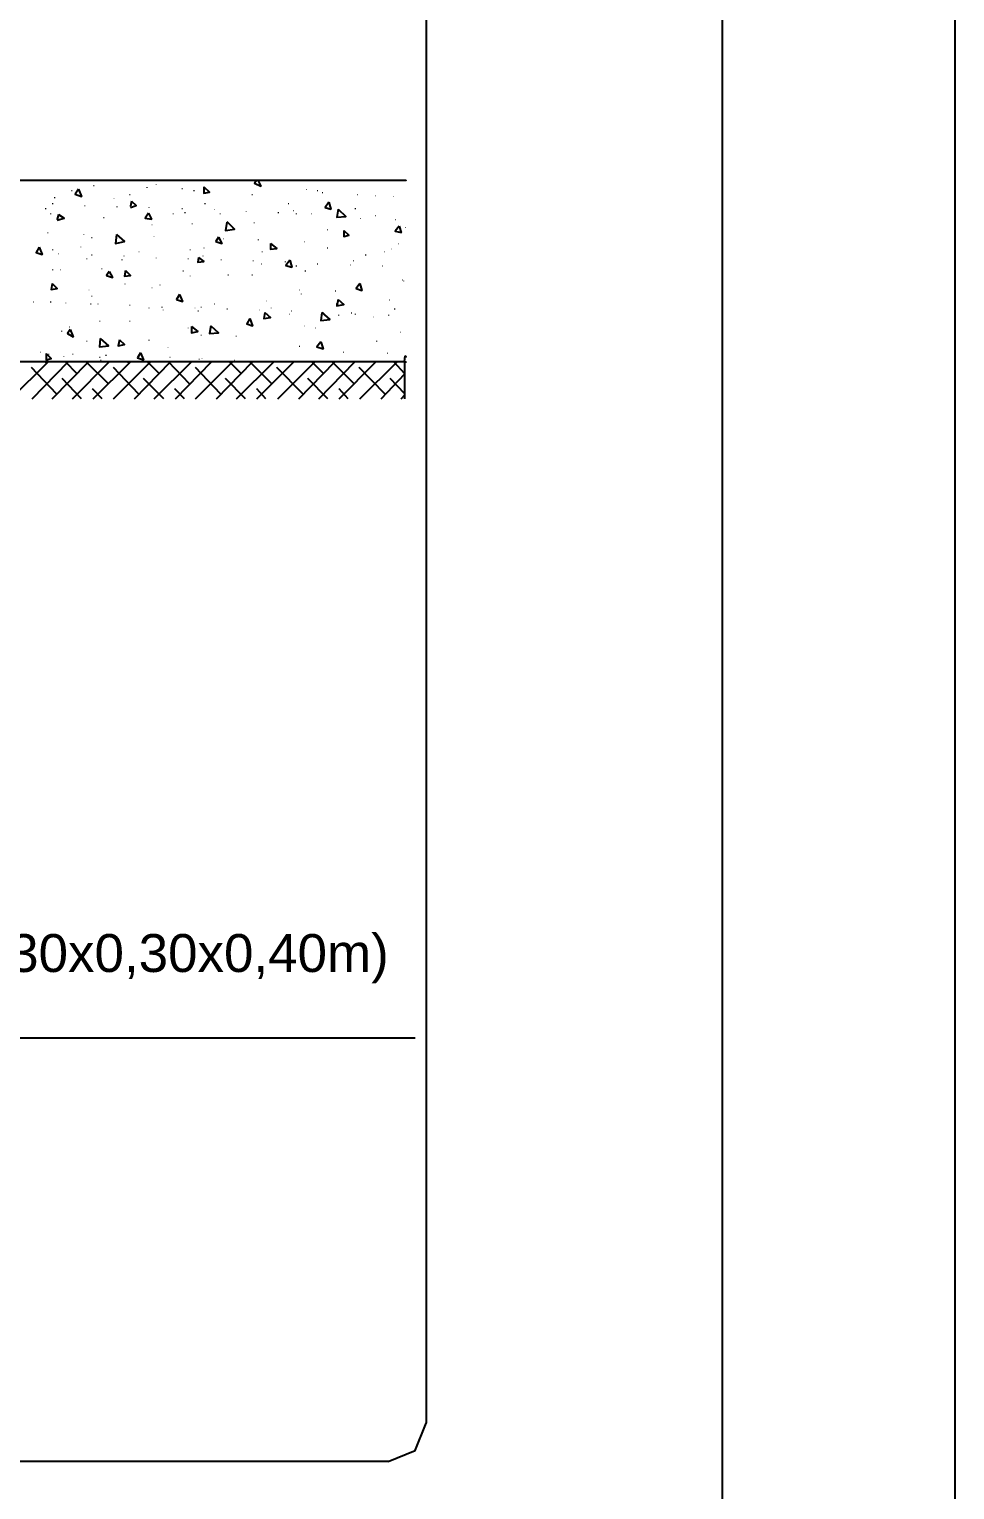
# Model space of a CAD drawing. Header units: millimetres. Extents: x 2300 to 2597, y 2140 to 2350.
# Drawn here: x 2569.16 to 2597, y 2210.85 to 2254.75 of the extents above; entities that cross this region are included whole.
import ezdxf

# ---------------------------------------------------------------- set-up
doc = ezdxf.new("R2010")
doc.units = ezdxf.units.MM
doc.styles.add('Arial0', font='arial.ttf', dxfattribs={"height": 1.907567})

msp = doc.modelspace()

# ---------------------------------------------------------------- hatches: boundary and pattern name
at = {"true_color": 0x000007}
for points in [[(2570.463, 2249.911), (2570.427, 2249.911), (2570.427, 2249.876), (2570.463, 2249.876)], [(2571.122, 2250.065), (2571.087, 2250.065), (2571.087, 2250.029), (2571.122, 2250.029)], [(2572.206, 2249.794), (2572.171, 2249.794), (2572.171, 2249.758), (2572.206, 2249.758)], [(2572.724, 2250.006), (2572.689, 2250.006), (2572.689, 2249.97), (2572.724, 2249.97)], [(2572.995, 2250.088), (2572.96, 2250.088), (2572.96, 2250.065), (2572.995, 2250.065)], [(2573.772, 2249.97), (2573.749, 2249.97), (2573.749, 2249.935), (2573.772, 2249.935)], [(2574.138, 2249.911), (2574.102, 2249.911), (2574.102, 2249.876), (2574.138, 2249.876)], [(2575.881, 2249.794), (2575.857, 2249.794), (2575.857, 2249.758), (2575.881, 2249.758)], [(2577.518, 2249.935), (2577.483, 2249.935), (2577.483, 2249.911), (2577.518, 2249.911)], [(2577.848, 2249.911), (2577.813, 2249.911), (2577.813, 2249.876), (2577.848, 2249.876)], [(2578.001, 2249.853), (2577.966, 2249.853), (2577.966, 2249.817), (2578.001, 2249.817)], [(2579.05, 2249.794), (2579.026, 2249.794), (2579.026, 2249.758), (2579.05, 2249.758)], [(2579.591, 2249.758), (2579.568, 2249.758), (2579.568, 2249.723), (2579.591, 2249.723)], [(2580.133, 2249.723), (2580.11, 2249.723), (2580.11, 2249.699), (2580.133, 2249.699)], [(2569.673, 2249.37), (2569.638, 2249.37), (2569.638, 2249.334), (2569.673, 2249.334)], [(2569.885, 2249.523), (2569.85, 2249.523), (2569.85, 2249.487), (2569.885, 2249.487)], [(2569.944, 2249.699), (2569.909, 2249.699), (2569.909, 2249.664), (2569.944, 2249.664)], [(2570.851, 2249.452), (2570.816, 2249.452), (2570.816, 2249.428), (2570.851, 2249.428)], [(2571.723, 2249.664), (2571.699, 2249.664), (2571.699, 2249.64), (2571.723, 2249.64)], [(2571.817, 2249.428), (2571.782, 2249.428), (2571.782, 2249.393), (2571.817, 2249.393)], [(2572.783, 2249.393), (2572.748, 2249.393), (2572.748, 2249.37), (2572.783, 2249.37)], [(2573.772, 2249.37), (2573.749, 2249.37), (2573.749, 2249.334), (2573.772, 2249.334)], [(2574.467, 2249.523), (2574.432, 2249.523), (2574.432, 2249.487), (2574.467, 2249.487)], [(2574.738, 2249.334), (2574.715, 2249.334), (2574.715, 2249.311), (2574.738, 2249.311)], [(2575.704, 2249.275), (2575.669, 2249.275), (2575.669, 2249.252), (2575.704, 2249.252)], [(2576.976, 2249.523), (2576.941, 2249.523), (2576.941, 2249.487), (2576.976, 2249.487)], [(2577.118, 2249.311), (2577.094, 2249.311), (2577.094, 2249.275), (2577.118, 2249.275)], [(2578.991, 2249.37), (2578.955, 2249.37), (2578.955, 2249.334), (2578.991, 2249.334)], [(2569.826, 2249.216), (2569.791, 2249.216), (2569.791, 2249.181), (2569.826, 2249.181)], [(2571.417, 2249.099), (2571.393, 2249.099), (2571.393, 2249.063), (2571.417, 2249.063)], [(2572.865, 2248.887), (2572.842, 2248.887), (2572.842, 2248.851), (2572.865, 2248.851)], [(2573.502, 2249.216), (2573.478, 2249.216), (2573.478, 2249.181), (2573.502, 2249.181)], [(2573.867, 2249.252), (2573.831, 2249.252), (2573.831, 2249.216), (2573.867, 2249.216)], [(2574.079, 2248.91), (2574.043, 2248.91), (2574.043, 2248.887), (2574.079, 2248.887)], [(2574.915, 2249.216), (2574.891, 2249.216), (2574.891, 2249.181), (2574.915, 2249.181)], [(2575.94, 2248.946), (2575.916, 2248.946), (2575.916, 2248.91), (2575.94, 2248.91)], [(2576.67, 2249.252), (2576.635, 2249.252), (2576.635, 2249.216), (2576.67, 2249.216)], [(2577.212, 2249.216), (2577.177, 2249.216), (2577.177, 2249.181), (2577.212, 2249.181)], [(2577.66, 2249.216), (2577.636, 2249.216), (2577.636, 2249.181), (2577.66, 2249.181)], [(2578.625, 2249.181), (2578.602, 2249.181), (2578.602, 2249.158), (2578.625, 2249.158)], [(2579.144, 2249.063), (2579.108, 2249.063), (2579.108, 2249.04), (2579.144, 2249.04)], [(2579.591, 2249.158), (2579.568, 2249.158), (2579.568, 2249.122), (2579.591, 2249.122)], [(2580.192, 2249.04), (2580.169, 2249.04), (2580.169, 2249.004), (2580.192, 2249.004)], [(2569.732, 2248.639), (2569.709, 2248.639), (2569.709, 2248.616), (2569.732, 2248.616)], [(2570.816, 2248.58), (2570.792, 2248.58), (2570.792, 2248.557), (2570.816, 2248.557)], [(2571.063, 2248.498), (2571.028, 2248.498), (2571.028, 2248.463), (2571.063, 2248.463)], [(2572.924, 2248.521), (2572.901, 2248.521), (2572.901, 2248.498), (2572.924, 2248.498)], [(2575.009, 2248.463), (2574.986, 2248.463), (2574.986, 2248.427), (2575.009, 2248.427)], [(2576.069, 2248.427), (2576.034, 2248.427), (2576.034, 2248.404), (2576.069, 2248.404)], [(2578.143, 2248.734), (2578.119, 2248.734), (2578.119, 2248.698), (2578.143, 2248.698)], [(2580.498, 2248.792), (2580.463, 2248.792), (2580.463, 2248.769), (2580.498, 2248.769)], [(2569.885, 2248.133), (2569.85, 2248.133), (2569.85, 2248.097), (2569.885, 2248.097)], [(2570.062, 2248.015), (2570.039, 2248.015), (2570.039, 2247.98), (2570.062, 2247.98)], [(2570.733, 2248.215), (2570.698, 2248.215), (2570.698, 2248.192), (2570.733, 2248.192)], [(2571.063, 2247.98), (2571.028, 2247.98), (2571.028, 2247.944), (2571.063, 2247.944)], [(2572.477, 2248.074), (2572.453, 2248.074), (2572.453, 2248.039), (2572.477, 2248.039)], [(2574.02, 2248.133), (2573.985, 2248.133), (2573.985, 2248.097), (2574.02, 2248.097)], [(2574.432, 2248.192), (2574.409, 2248.192), (2574.409, 2248.156), (2574.432, 2248.156)], [(2576.187, 2248.074), (2576.152, 2248.074), (2576.152, 2248.039), (2576.187, 2248.039)], [(2577.448, 2248.368), (2577.424, 2248.368), (2577.424, 2248.345), (2577.448, 2248.345)], [(2578.143, 2248.192), (2578.119, 2248.192), (2578.119, 2248.156), (2578.143, 2248.156)], [(2579.297, 2247.98), (2579.262, 2247.98), (2579.262, 2247.944), (2579.297, 2247.944)], [(2579.862, 2248.074), (2579.839, 2248.074), (2579.839, 2248.039), (2579.862, 2248.039)], [(2580.074, 2248.156), (2580.051, 2248.156), (2580.051, 2248.133), (2580.074, 2248.133)], [(2580.286, 2248.309), (2580.263, 2248.309), (2580.263, 2248.286), (2580.286, 2248.286)], [(2569.885, 2247.532), (2569.85, 2247.532), (2569.85, 2247.497), (2569.885, 2247.497)], [(2570.121, 2247.532), (2570.097, 2247.532), (2570.097, 2247.497), (2570.121, 2247.497)], [(2570.91, 2247.862), (2570.875, 2247.862), (2570.875, 2247.827), (2570.91, 2247.827)], [(2571.358, 2247.556), (2571.334, 2247.556), (2571.334, 2247.532), (2571.358, 2247.532)], [(2571.97, 2247.827), (2571.935, 2247.827), (2571.935, 2247.803), (2571.97, 2247.803)], [(2572.029, 2247.944), (2571.994, 2247.944), (2571.994, 2247.921), (2572.029, 2247.921)], [(2572.995, 2247.885), (2572.96, 2247.885), (2572.96, 2247.862), (2572.995, 2247.862)], [(2573.961, 2247.862), (2573.926, 2247.862), (2573.926, 2247.827), (2573.961, 2247.827)], [(2574.409, 2247.944), (2574.373, 2247.944), (2574.373, 2247.921), (2574.409, 2247.921)], [(2574.95, 2247.827), (2574.915, 2247.827), (2574.915, 2247.803), (2574.95, 2247.803)], [(2575.916, 2247.803), (2575.881, 2247.803), (2575.881, 2247.768), (2575.916, 2247.768)], [(2576.152, 2247.709), (2576.128, 2247.709), (2576.128, 2247.673), (2576.152, 2247.673)], [(2576.882, 2247.768), (2576.847, 2247.768), (2576.847, 2247.744), (2576.882, 2247.744)], [(2577.059, 2247.768), (2577.035, 2247.768), (2577.035, 2247.744), (2577.059, 2247.744)], [(2577.212, 2247.65), (2577.177, 2247.65), (2577.177, 2247.614), (2577.212, 2247.614)], [(2577.848, 2247.709), (2577.813, 2247.709), (2577.813, 2247.673), (2577.848, 2247.673)], [(2578.837, 2247.673), (2578.814, 2247.673), (2578.814, 2247.65), (2578.837, 2247.65)], [(2578.932, 2247.803), (2578.896, 2247.803), (2578.896, 2247.768), (2578.932, 2247.768)], [(2579.803, 2247.65), (2579.78, 2247.65), (2579.78, 2247.614), (2579.803, 2247.614)], [(2572.053, 2247.108), (2572.029, 2247.108), (2572.029, 2247.073), (2572.053, 2247.073)], [(2573.808, 2247.497), (2573.772, 2247.497), (2573.772, 2247.461), (2573.808, 2247.461)], [(2574.02, 2247.344), (2573.985, 2247.344), (2573.985, 2247.32), (2574.02, 2247.32)], [(2575.162, 2247.379), (2575.127, 2247.379), (2575.127, 2247.344), (2575.162, 2247.344)], [(2575.881, 2247.379), (2575.857, 2247.379), (2575.857, 2247.344), (2575.881, 2247.344)], [(2577.483, 2247.497), (2577.448, 2247.497), (2577.448, 2247.461), (2577.483, 2247.461)], [(2580.404, 2247.226), (2580.381, 2247.226), (2580.381, 2247.19), (2580.404, 2247.19)], [(2580.439, 2247.19), (2580.404, 2247.19), (2580.404, 2247.167), (2580.439, 2247.167)], [(2570.969, 2246.92), (2570.945, 2246.92), (2570.945, 2246.896), (2570.969, 2246.896)], [(2571.063, 2246.743), (2571.028, 2246.743), (2571.028, 2246.707), (2571.063, 2246.707)], [(2572.865, 2246.99), (2572.842, 2246.99), (2572.842, 2246.955), (2572.865, 2246.955)], [(2573.113, 2247.073), (2573.078, 2247.073), (2573.078, 2247.049), (2573.113, 2247.049)], [(2577.306, 2246.92), (2577.271, 2246.92), (2577.271, 2246.896), (2577.306, 2246.896)], [(2577.365, 2246.802), (2577.33, 2246.802), (2577.33, 2246.778), (2577.365, 2246.778)], [(2578.39, 2246.896), (2578.355, 2246.896), (2578.355, 2246.861), (2578.39, 2246.861)], [(2569.308, 2246.566), (2569.285, 2246.566), (2569.285, 2246.531), (2569.308, 2246.531)], [(2569.826, 2246.566), (2569.791, 2246.566), (2569.791, 2246.531), (2569.826, 2246.531)], [(2570.274, 2246.531), (2570.251, 2246.531), (2570.251, 2246.507), (2570.274, 2246.507)], [(2571.028, 2246.507), (2571.004, 2246.507), (2571.004, 2246.472), (2571.028, 2246.472)], [(2571.24, 2246.507), (2571.216, 2246.507), (2571.216, 2246.472), (2571.24, 2246.472)], [(2572.206, 2246.472), (2572.171, 2246.472), (2572.171, 2246.437), (2572.206, 2246.437)], [(2572.783, 2246.378), (2572.748, 2246.378), (2572.748, 2246.354), (2572.783, 2246.354)], [(2573.172, 2246.413), (2573.136, 2246.413), (2573.136, 2246.378), (2573.172, 2246.378)], [(2573.207, 2246.319), (2573.172, 2246.319), (2573.172, 2246.295), (2573.207, 2246.295)], [(2574.161, 2246.378), (2574.138, 2246.378), (2574.138, 2246.354), (2574.161, 2246.354)], [(2574.255, 2246.295), (2574.232, 2246.295), (2574.232, 2246.26), (2574.255, 2246.26)], [(2574.35, 2246.413), (2574.314, 2246.413), (2574.314, 2246.378), (2574.35, 2246.378)], [(2574.738, 2246.507), (2574.715, 2246.507), (2574.715, 2246.472), (2574.738, 2246.472)], [(2575.127, 2246.354), (2575.104, 2246.354), (2575.104, 2246.319), (2575.127, 2246.319)], [(2576.093, 2246.319), (2576.069, 2246.319), (2576.069, 2246.295), (2576.093, 2246.295)], [(2576.305, 2246.59), (2576.281, 2246.59), (2576.281, 2246.566), (2576.305, 2246.566)], [(2576.458, 2246.378), (2576.423, 2246.378), (2576.423, 2246.354), (2576.458, 2246.354)], [(2577, 2246.201), (2576.976, 2246.201), (2576.976, 2246.166), (2577, 2246.166)], [(2577.059, 2246.295), (2577.035, 2246.295), (2577.035, 2246.26), (2577.059, 2246.26)], [(2578.025, 2246.236), (2578.001, 2246.236), (2578.001, 2246.201), (2578.025, 2246.201)], [(2578.413, 2246.507), (2578.39, 2246.507), (2578.39, 2246.472), (2578.413, 2246.472)], [(2578.873, 2246.236), (2578.837, 2246.236), (2578.837, 2246.201), (2578.873, 2246.201)], [(2578.991, 2246.201), (2578.955, 2246.201), (2578.955, 2246.166), (2578.991, 2246.166)], [(2580.015, 2246.625), (2579.992, 2246.625), (2579.992, 2246.59), (2580.015, 2246.59)], [(2580.169, 2246.354), (2580.133, 2246.354), (2580.133, 2246.319), (2580.169, 2246.319)], [(2570.392, 2245.812), (2570.368, 2245.812), (2570.368, 2245.777), (2570.392, 2245.777)], [(2571.299, 2245.989), (2571.275, 2245.989), (2571.275, 2245.954), (2571.299, 2245.954)], [(2572.206, 2245.989), (2572.171, 2245.989), (2572.171, 2245.954), (2572.206, 2245.954)], [(2573.961, 2245.777), (2573.926, 2245.777), (2573.926, 2245.753), (2573.961, 2245.753)], [(2574.102, 2245.812), (2574.079, 2245.812), (2574.079, 2245.777), (2574.102, 2245.777)], [(2575.822, 2245.836), (2575.798, 2245.836), (2575.798, 2245.812), (2575.822, 2245.812)], [(2577.448, 2245.836), (2577.424, 2245.836), (2577.424, 2245.812), (2577.448, 2245.812)], [(2577.789, 2245.777), (2577.754, 2245.777), (2577.754, 2245.753), (2577.789, 2245.753)], [(2578.484, 2246.166), (2578.449, 2246.166), (2578.449, 2246.142), (2578.484, 2246.142)], [(2579.532, 2246.107), (2579.509, 2246.107), (2579.509, 2246.083), (2579.532, 2246.083)], [(2579.992, 2246.166), (2579.957, 2246.166), (2579.957, 2246.142), (2579.992, 2246.142)], [(2570.156, 2245.683), (2570.121, 2245.683), (2570.121, 2245.659), (2570.156, 2245.659)], [(2570.91, 2245.388), (2570.875, 2245.388), (2570.875, 2245.353), (2570.91, 2245.353)], [(2572.783, 2245.412), (2572.748, 2245.412), (2572.748, 2245.388), (2572.783, 2245.388)], [(2574.35, 2245.565), (2574.314, 2245.565), (2574.314, 2245.541), (2574.35, 2245.541)], [(2575.398, 2245.541), (2575.374, 2245.541), (2575.374, 2245.506), (2575.398, 2245.506)], [(2579.627, 2245.388), (2579.591, 2245.388), (2579.591, 2245.353), (2579.627, 2245.353)], [(2580.345, 2245.659), (2580.322, 2245.659), (2580.322, 2245.624), (2580.345, 2245.624)], [(2569.52, 2245.058), (2569.497, 2245.058), (2569.497, 2245.023), (2569.52, 2245.023)], [(2569.768, 2245), (2569.732, 2245), (2569.732, 2244.964), (2569.768, 2244.964)], [(2570.215, 2244.929), (2570.192, 2244.929), (2570.192, 2244.905), (2570.215, 2244.905)], [(2570.486, 2245), (2570.463, 2245), (2570.463, 2244.964), (2570.486, 2244.964)], [(2571.299, 2244.905), (2571.275, 2244.905), (2571.275, 2244.87), (2571.299, 2244.87)], [(2571.487, 2244.964), (2571.452, 2244.964), (2571.452, 2244.929), (2571.487, 2244.929)], [(2572.453, 2244.929), (2572.418, 2244.929), (2572.418, 2244.905), (2572.453, 2244.905)], [(2573.348, 2245.2), (2573.325, 2245.2), (2573.325, 2245.176), (2573.348, 2245.176)], [(2573.407, 2244.905), (2573.384, 2244.905), (2573.384, 2244.87), (2573.407, 2244.87)], [(2577.306, 2245.235), (2577.271, 2245.235), (2577.271, 2245.2), (2577.306, 2245.2)], [(2578.625, 2245.058), (2578.602, 2245.058), (2578.602, 2245.023), (2578.625, 2245.023)], [(2579.957, 2245.023), (2579.921, 2245.023), (2579.921, 2245), (2579.957, 2245)], [(2571.334, 2244.811), (2571.299, 2244.811), (2571.299, 2244.788), (2571.334, 2244.788)], [(2574.291, 2244.846), (2574.255, 2244.846), (2574.255, 2244.811), (2574.291, 2244.811)], [(2574.373, 2244.87), (2574.35, 2244.87), (2574.35, 2244.846), (2574.373, 2244.846)], [(2575.009, 2244.788), (2574.986, 2244.788), (2574.986, 2244.752), (2575.009, 2244.752)], [(2575.339, 2244.811), (2575.316, 2244.811), (2575.316, 2244.788), (2575.339, 2244.788)], [(2575.492, 2244.788), (2575.469, 2244.788), (2575.469, 2244.752), (2575.492, 2244.752)], [(2576.305, 2244.788), (2576.281, 2244.788), (2576.281, 2244.752), (2576.305, 2244.752)], [(2576.552, 2244.752), (2576.517, 2244.752), (2576.517, 2244.729), (2576.552, 2244.729)], [(2577.306, 2244.752), (2577.271, 2244.752), (2577.271, 2244.729), (2577.306, 2244.729)], [(2578.72, 2244.788), (2578.684, 2244.788), (2578.684, 2244.752), (2578.72, 2244.752)]]:
    msp.add_hatch(color=7, dxfattribs=at).paths.add_polyline_path(points)

# ---------------------------------------------------------------- linework, layer by layer
at = {"ltscale": 3}
for p, q in [((2597, 2350), (2597, 2140)), ((2590, 2343), (2590, 2147))]:
    msp.add_line(p, q, dxfattribs=at)
at = {"color": 7, "linetype": 'Continuous', "lineweight": -2, "true_color": 0x000007}
for points in [[(2581.099, 2313.837), (2581.099, 2212.854), (2581.099, 2212.854)], [(2558.059, 2250.206), (2580.498, 2250.206), (2580.498, 2250.206)], [(2576.011, 2250.206), (2575.94, 2250.123), (2575.94, 2250.123)], [(2576.034, 2250.206), (2576.128, 2250.029), (2576.128, 2250.029)], [(2570.639, 2249.935), (2570.545, 2249.794), (2570.545, 2249.794)], [(2570.545, 2249.794), (2570.733, 2249.723), (2570.733, 2249.723)], [(2570.639, 2249.935), (2570.733, 2249.723), (2570.733, 2249.723)], [(2574.409, 2250.006), (2574.585, 2249.853), (2574.585, 2249.853)], [(2574.409, 2250.006), (2574.409, 2249.817), (2574.409, 2249.817)], [(2574.409, 2249.817), (2574.585, 2249.853), (2574.585, 2249.853)], [(2575.94, 2250.123), (2576.128, 2250.029), (2576.128, 2250.029)], [(2572.241, 2249.582), (2572.206, 2249.428), (2572.206, 2249.428)], [(2572.206, 2249.393), (2572.383, 2249.452), (2572.383, 2249.452)], [(2572.241, 2249.582), (2572.383, 2249.452), (2572.383, 2249.452)], [(2578.178, 2249.546), (2578.06, 2249.393), (2578.06, 2249.393)], [(2578.06, 2249.393), (2578.237, 2249.334), (2578.237, 2249.334)], [(2578.178, 2249.546), (2578.237, 2249.334), (2578.237, 2249.334)], [(2578.449, 2249.334), (2578.413, 2249.099), (2578.413, 2249.099)], [(2578.449, 2249.334), (2578.684, 2249.122), (2578.684, 2249.122)], [(2570.039, 2249.181), (2570.003, 2249.04), (2570.003, 2249.04)], [(2570.003, 2249.004), (2570.215, 2249.063), (2570.215, 2249.063)], [(2570.039, 2249.181), (2570.215, 2249.063), (2570.215, 2249.063)], [(2572.748, 2249.216), (2572.653, 2249.063), (2572.653, 2249.063)], [(2572.653, 2249.063), (2572.842, 2249.04), (2572.842, 2249.04)], [(2572.748, 2249.216), (2572.842, 2249.04), (2572.842, 2249.04)], [(2575.104, 2248.946), (2575.068, 2248.698), (2575.068, 2248.698)], [(2575.104, 2248.969), (2575.339, 2248.734), (2575.339, 2248.734)], [(2578.413, 2249.099), (2578.684, 2249.122), (2578.684, 2249.122)], [(2571.782, 2248.58), (2571.758, 2248.309), (2571.758, 2248.309)], [(2571.782, 2248.58), (2572.029, 2248.368), (2572.029, 2248.368)], [(2574.856, 2248.498), (2574.774, 2248.368), (2574.774, 2248.368)], [(2574.856, 2248.498), (2574.95, 2248.309), (2574.95, 2248.309)], [(2575.068, 2248.698), (2575.339, 2248.734), (2575.339, 2248.734)], [(2578.625, 2248.698), (2578.779, 2248.557), (2578.779, 2248.557)], [(2578.625, 2248.698), (2578.625, 2248.521), (2578.625, 2248.521)], [(2578.625, 2248.521), (2578.779, 2248.557), (2578.779, 2248.557)], [(2580.286, 2248.828), (2580.169, 2248.675), (2580.169, 2248.675)], [(2580.169, 2248.675), (2580.345, 2248.639), (2580.345, 2248.639)], [(2580.286, 2248.828), (2580.345, 2248.639), (2580.345, 2248.639)], [(2569.461, 2248.192), (2569.367, 2248.039), (2569.367, 2248.039)], [(2569.367, 2248.039), (2569.556, 2247.98), (2569.556, 2247.98)], [(2569.461, 2248.192), (2569.556, 2247.98), (2569.556, 2247.98)], [(2571.758, 2248.309), (2572.029, 2248.368), (2572.029, 2248.368)], [(2574.774, 2248.368), (2574.95, 2248.309), (2574.95, 2248.309)], [(2576.423, 2248.309), (2576.611, 2248.156), (2576.611, 2248.156)], [(2576.423, 2248.309), (2576.423, 2248.133), (2576.423, 2248.133)], [(2576.423, 2248.133), (2576.611, 2248.156), (2576.611, 2248.156)], [(2574.255, 2247.885), (2574.232, 2247.744), (2574.232, 2247.744)], [(2574.232, 2247.744), (2574.409, 2247.768), (2574.409, 2247.768)], [(2574.255, 2247.885), (2574.409, 2247.768), (2574.409, 2247.768)], [(2577, 2247.803), (2576.882, 2247.65), (2576.882, 2247.65)], [(2576.882, 2247.65), (2577.059, 2247.591), (2577.059, 2247.591)], [(2577, 2247.803), (2577.059, 2247.591), (2577.059, 2247.591)], [(2569.85, 2247.108), (2569.826, 2246.92), (2569.826, 2246.92)], [(2569.85, 2247.108), (2570.003, 2246.955), (2570.003, 2246.955)], [(2571.57, 2247.461), (2571.487, 2247.344), (2571.487, 2247.344)], [(2571.487, 2247.344), (2571.664, 2247.285), (2571.664, 2247.285)], [(2571.57, 2247.461), (2571.664, 2247.285), (2571.664, 2247.285)], [(2572.053, 2247.497), (2572.029, 2247.32), (2572.029, 2247.32)], [(2572.029, 2247.32), (2572.206, 2247.344), (2572.206, 2247.344)], [(2572.053, 2247.497), (2572.206, 2247.344), (2572.206, 2247.344)], [(2579.108, 2247.108), (2578.991, 2246.955), (2578.991, 2246.955)], [(2579.108, 2247.108), (2579.167, 2246.896), (2579.167, 2246.896)], [(2569.826, 2246.92), (2570.003, 2246.955), (2570.003, 2246.955)], [(2573.678, 2246.778), (2573.596, 2246.625), (2573.596, 2246.625)], [(2573.678, 2246.778), (2573.772, 2246.566), (2573.772, 2246.566)], [(2578.991, 2246.955), (2579.167, 2246.896), (2579.167, 2246.896)], [(2573.596, 2246.625), (2573.772, 2246.566), (2573.772, 2246.566)], [(2576.246, 2246.236), (2576.223, 2246.048), (2576.223, 2246.048)], [(2576.246, 2246.236), (2576.423, 2246.083), (2576.423, 2246.083)], [(2577.966, 2246.236), (2577.931, 2245.989), (2577.931, 2245.989)], [(2577.966, 2246.236), (2578.201, 2246.024), (2578.201, 2246.024)], [(2578.449, 2246.625), (2578.413, 2246.437), (2578.413, 2246.437)], [(2578.413, 2246.437), (2578.625, 2246.472), (2578.625, 2246.472)], [(2578.449, 2246.625), (2578.625, 2246.472), (2578.625, 2246.472)], [(2574.043, 2245.812), (2574.232, 2245.659), (2574.232, 2245.659)], [(2574.043, 2245.812), (2574.043, 2245.624), (2574.043, 2245.624)], [(2574.621, 2245.836), (2574.585, 2245.6), (2574.585, 2245.6)], [(2574.621, 2245.836), (2574.856, 2245.624), (2574.856, 2245.624)], [(2575.798, 2246.048), (2575.704, 2245.895), (2575.704, 2245.895)], [(2575.704, 2245.895), (2575.881, 2245.836), (2575.881, 2245.836)], [(2575.798, 2246.048), (2575.881, 2245.836), (2575.881, 2245.836)], [(2576.223, 2246.048), (2576.423, 2246.083), (2576.423, 2246.083)], [(2577.931, 2245.989), (2578.201, 2246.024), (2578.201, 2246.024)], [(2570.392, 2245.718), (2570.309, 2245.6), (2570.309, 2245.6)], [(2570.309, 2245.6), (2570.486, 2245.506), (2570.486, 2245.506)], [(2570.392, 2245.718), (2570.486, 2245.506), (2570.486, 2245.506)], [(2571.299, 2245.447), (2571.275, 2245.2), (2571.275, 2245.2)], [(2571.299, 2245.447), (2571.546, 2245.235), (2571.546, 2245.235)], [(2571.876, 2245.412), (2571.841, 2245.235), (2571.841, 2245.235)], [(2571.876, 2245.412), (2572.029, 2245.27), (2572.029, 2245.27)], [(2574.043, 2245.624), (2574.232, 2245.659), (2574.232, 2245.659)], [(2574.585, 2245.6), (2574.856, 2245.624), (2574.856, 2245.624)], [(2577.931, 2245.353), (2577.813, 2245.2), (2577.813, 2245.2)], [(2577.931, 2245.353), (2578.001, 2245.141), (2578.001, 2245.141)], [(2569.673, 2245), (2569.826, 2244.846), (2569.826, 2244.846)], [(2569.673, 2245), (2569.673, 2244.811), (2569.673, 2244.811)], [(2571.275, 2245.2), (2571.546, 2245.235), (2571.546, 2245.235)], [(2571.841, 2245.235), (2572.029, 2245.27), (2572.029, 2245.27)], [(2572.512, 2245.023), (2572.418, 2244.87), (2572.418, 2244.87)], [(2572.512, 2245.023), (2572.595, 2244.811), (2572.595, 2244.811)], [(2577.813, 2245.2), (2578.001, 2245.141), (2578.001, 2245.141)], [(2580.463, 2244.929), (2580.439, 2244.752), (2580.439, 2244.752)], [(2580.463, 2244.929), (2580.498, 2244.905), (2580.498, 2244.905)], [(2580.463, 2244.752), (2557.322, 2244.752), (2557.322, 2244.752)], [(2568.613, 2243.633), (2569.732, 2244.752), (2569.732, 2244.752)], [(2569.98, 2243.786), (2569.226, 2244.575), (2569.226, 2244.575)], [(2569.249, 2243.633), (2570.333, 2244.752), (2570.333, 2244.752)], [(2569.673, 2244.729), (2569.638, 2244.752), (2569.638, 2244.752)], [(2569.673, 2244.811), (2569.826, 2244.846), (2569.826, 2244.846)], [(2569.85, 2243.633), (2570.945, 2244.752), (2570.945, 2244.752)], [(2570.604, 2244.387), (2570.251, 2244.752), (2570.251, 2244.752)], [(2570.463, 2243.633), (2571.57, 2244.752), (2571.57, 2244.752)], [(2571.546, 2244.093), (2570.875, 2244.752), (2570.875, 2244.752)], [(2571.087, 2243.633), (2572.206, 2244.752), (2572.206, 2244.752)], [(2571.699, 2243.633), (2572.807, 2244.752), (2572.807, 2244.752)], [(2572.453, 2243.786), (2571.699, 2244.575), (2571.699, 2244.575)], [(2572.147, 2244.729), (2572.112, 2244.752), (2572.112, 2244.752)], [(2572.324, 2243.633), (2573.407, 2244.752), (2573.407, 2244.752)], [(2572.418, 2244.87), (2572.595, 2244.811), (2572.595, 2244.811)], [(2573.078, 2244.387), (2572.724, 2244.752), (2572.724, 2244.752)], [(2572.924, 2243.633), (2574.043, 2244.752), (2574.043, 2244.752)], [(2573.985, 2244.093), (2573.348, 2244.752), (2573.348, 2244.752)], [(2573.56, 2243.633), (2574.644, 2244.752), (2574.644, 2244.752)], [(2574.161, 2243.633), (2575.28, 2244.752), (2575.28, 2244.752)], [(2574.915, 2243.786), (2574.161, 2244.575), (2574.161, 2244.575)], [(2574.621, 2244.729), (2574.585, 2244.752), (2574.585, 2244.752)], [(2574.797, 2243.633), (2575.881, 2244.752), (2575.881, 2244.752)], [(2575.551, 2244.387), (2575.186, 2244.752), (2575.186, 2244.752)], [(2575.398, 2243.633), (2576.517, 2244.752), (2576.517, 2244.752)], [(2576.458, 2244.093), (2575.798, 2244.752), (2575.798, 2244.752)], [(2576.011, 2243.633), (2577.118, 2244.752), (2577.118, 2244.752)], [(2577.389, 2243.786), (2576.611, 2244.575), (2576.611, 2244.575)], [(2576.635, 2243.633), (2577.754, 2244.752), (2577.754, 2244.752)], [(2577.094, 2244.729), (2577.059, 2244.752), (2577.059, 2244.752)], [(2577.271, 2243.633), (2578.355, 2244.752), (2578.355, 2244.752)], [(2578.025, 2244.387), (2577.66, 2244.752), (2577.66, 2244.752)], [(2577.872, 2243.633), (2578.955, 2244.752), (2578.955, 2244.752)], [(2578.932, 2244.093), (2578.272, 2244.752), (2578.272, 2244.752)], [(2578.484, 2243.633), (2579.591, 2244.752), (2579.591, 2244.752)], [(2579.862, 2243.786), (2579.085, 2244.575), (2579.085, 2244.575)], [(2579.108, 2243.633), (2580.227, 2244.752), (2580.227, 2244.752)], [(2579.568, 2244.729), (2579.509, 2244.752), (2579.509, 2244.752)], [(2580.463, 2244.387), (2580.133, 2244.752), (2580.133, 2244.752)], [(2580.439, 2244.752), (2580.498, 2244.752), (2580.498, 2244.752)], [(2580.463, 2243.633), (2580.463, 2244.752), (2580.463, 2244.752)], [(2570.733, 2243.633), (2570.156, 2244.246), (2570.156, 2244.246)], [(2573.207, 2243.633), (2572.595, 2244.246), (2572.595, 2244.246)], [(2575.669, 2243.633), (2575.068, 2244.246), (2575.068, 2244.246)], [(2578.143, 2243.633), (2577.542, 2244.246), (2577.542, 2244.246)], [(2579.744, 2243.633), (2580.463, 2244.387), (2580.463, 2244.387)], [(2580.463, 2243.786), (2580.015, 2244.246), (2580.015, 2244.246)], [(2571.358, 2243.633), (2571.063, 2243.939), (2571.063, 2243.939)], [(2573.831, 2243.633), (2573.537, 2243.939), (2573.537, 2243.939)], [(2576.281, 2243.633), (2576.011, 2243.939), (2576.011, 2243.939)], [(2578.755, 2243.633), (2578.484, 2243.939), (2578.484, 2243.939)], [(2580.345, 2243.633), (2580.463, 2243.763), (2580.463, 2243.763)], [(2552.47, 2238.317), (2548.718, 2224.433), (2580.769, 2224.433)], [(2579.957, 2211.7), (2580.769, 2212.03), (2581.099, 2212.854)], [(2579.957, 2211.7), (2448.243, 2211.7), (2448.243, 2211.7)]]:
    msp.add_lwpolyline(points, dxfattribs=at)

# ---------------------------------------------------------------- texts
at = {"color": 7, "true_color": 0x000007, "style": 'Arial0'}
msp.add_text('CAIXA DE INSPEÇÃO (0,30x0,30x0,40m)', height=1.13984, dxfattribs=at).set_placement((2550.155, 2226.412))

doc.saveas('drawing.dxf')
